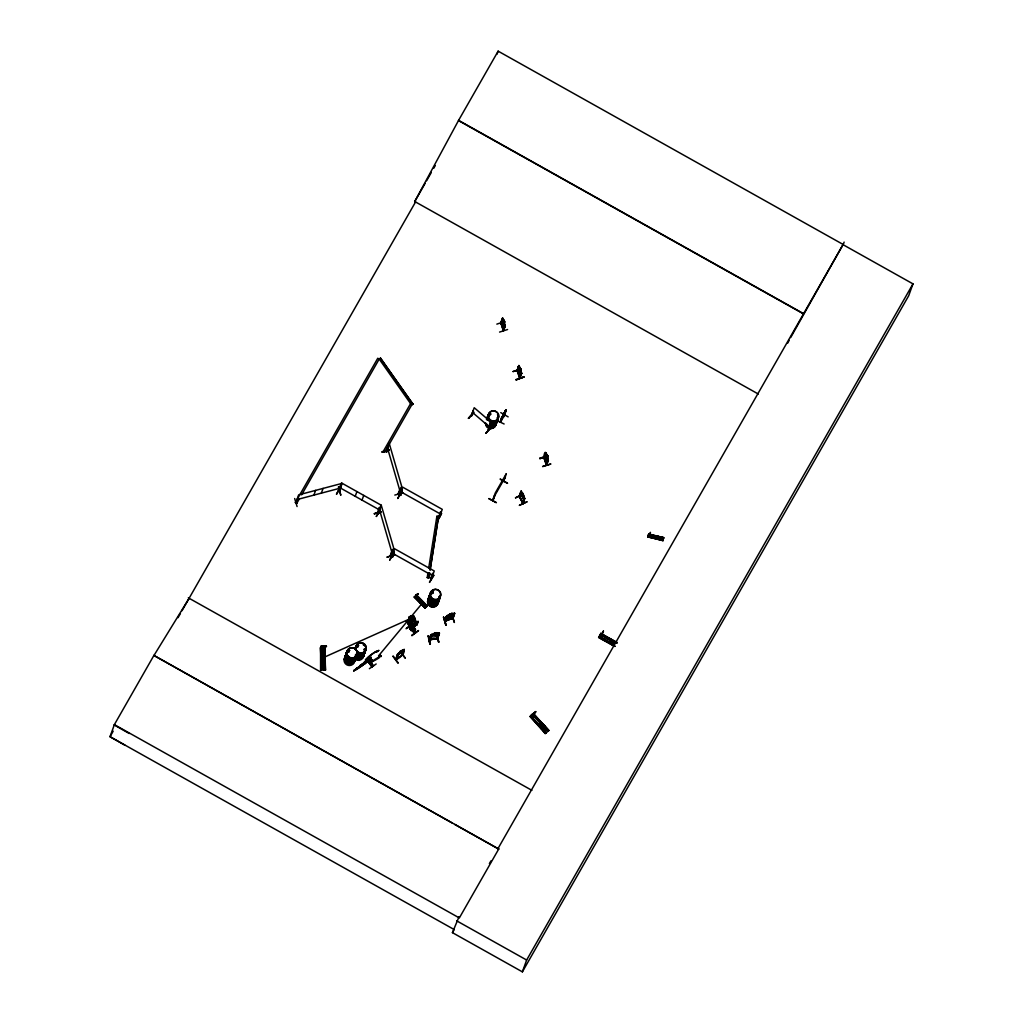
<?xml version="1.0" encoding="UTF-8"?>
<svg xmlns="http://www.w3.org/2000/svg" width="1023" height="1023" viewBox="0 0 1023 1023"><rect width="100%" height="100%" fill="white"/><g stroke="black" fill="none" stroke-linecap="round" stroke-linejoin="round"><path stroke-width="1.5" d="M521.078 491.181L521.538 491.769L521.078 491.181L519.134 496.27L523.213 503.533L519.582 496.155M522.561 502.689L524.53 498.048L523.213 503.533L522.523 503.022M338.6 490.618C339.956 492.856 339.214 488.355 340.442 486.718M377.615 512.101L378.612 512.792M392.704 556.832L391.796 556.461M399.955 494.569L400.543 495.477L399.814 494.825L402.717 487.191L442.256 509.339L439.417 517.267L438.905 516.334M400.722 495.196L402.346 490.426L401.54 490.311L402.346 490.426M431.361 578.826L430.67 578.251L431.489 578.545M438.688 516.653L439.57 516.73M603.417 631.255L600.642 637.265L601.268 635.245L600.949 635.807M504.595 414.929C509.492 400.159 501.257 423.765 504.633 414.711M649.375 535.579L648.365 535.208L663.518 538.124M396.604 658.927L395.85 659.592L396.502 658.646M401.911 654.733L402.73 654.72L395.748 659.298M650.321 532.996L649.17 536.653L650.487 533.021M413.65 617.048C414.673 614.708 407.857 618.864 407.359 621.063C407.576 627.291 411.962 626.728 415.338 622.368L414.034 616.268L413.484 616.856L416.348 624.644L410.236 629.235L417.052 623.889L416.553 625.002L418.049 621.434L411.323 626.166L412.167 625.322M414.11 616.434L417.103 624.618L410.146 628.953M656.536 537.663L657.15 536.998M321.171 646.421L321.35 648.991L324.176 648.991L326.401 646.28M414.66 624.452L409.839 627.726C410.376 630.948 409.379 626.114 410.351 627.342M407.985 620.629C412.64 636.664 410.965 623.71 407.359 621.063L410.044 628.889M415.99 624.503L413.484 616.856M321.989 660.692L322.693 659.745M322.04 660.398L322.475 661.497M348.05 650.73L348.408 651.587L349.048 650.73M355.978 654.925L356.311 655.168M357.027 646.293L357.193 646.51M355.403 655.283L356.042 655.27A5.307 5.179 19.8 0 0 364.175 648.991A5.268 5.141 19.8 0 1 356.004 655.155M357.986 645.986L357.475 646.843L356.707 646.024M364.38 650.232L365.185 650.372L364.674 649.72M431.501 592.611L432.294 592.1M439.442 597.138L439.34 596.422M489.224 413.931L490.183 414.852M489.569 413.688L489.697 414.622L490.49 414.366M490.452 414.277L489.467 414.021M496.385 422.077L495.707 422.358M497.677 418.471L497.268 417.793M612.611 641.907L611.907 642.84M500.707 322.91L501.014 323.792L502.677 318.971C502.165 315.11 506.091 329.086 505.017 324.623M502.945 318.575L502.498 317.987L500.771 322.731M501.347 323.409L501.091 322.884M502.715 318.179L501.014 322.897L503.418 330.825L505.221 325.672M517.395 370.109L517.689 370.953M520.106 377.922C518.546 379.507 520.362 371.285 521.679 373.395L520.004 378.203L517.318 370.364L518.878 365.416L517.101 370.275M546.627 464.25C545.476 463.138 540.796 448.151 546.41 465.235M546.806 464.89L548.187 459.723L546.576 464.199M429.647 573.008L428.854 577.867L427.218 577.586L428.01 572.727M428.701 568.174L436.898 516.219L438.535 516.487L430.133 569.862M428.854 577.867L429.596 573.149M430.082 570.016L438.535 516.487M370.825 663.032L370.109 663.543L371.349 660.577M411.809 627.201L412.947 627.227L411.809 630.347L410.709 630.027L411.86 630.104M412.934 628.8C415.747 626.856 411.566 632.789 414.405 626.268L413.944 625.526M452.959 618.685L451.974 618.646L454.493 613.659L453.023 618.506M648.48 535.029L663.479 538.328L648.556 534.684L649.042 535.63L648.441 535.323M650.155 533.878L650.372 532.318M399.072 493.661L401.681 486.334L389.251 443.496L386.758 451.897L388.216 446.36L386.234 450.951M378.791 513.252L380.198 507.996L378.459 513.61L378.216 512.587L381.042 505.093L341.49 482.933L338.792 491.27M378.779 513.508L378.536 512.472M400.364 489.288L400.441 488.483L398.689 494.096L398.484 493.035M392.129 550.195L390.62 555.719L392.423 550.118L392.346 550.924M390.377 554.875L391.067 555.374M648.684 535.234L648.672 534.159L663.646 537.587L662.955 540.719L648.083 536.845M663.07 540.195L648.198 536.333L648.058 537.011L663.045 540.297M535.771 711.88L532.471 714.374L531.666 716.97L535.387 712.072M532.344 714.118L531.385 714.962C532.177 715.742 532.817 712.737 531.781 717.097L535.771 711.535L531.909 714.885M410.133 617.457C411.924 614.797 407.064 618.071 409.699 617.777M648.505 535.234L648.608 535.566M415.53 597.419L416.374 594.772L427.23 605.961L426.565 606.601L415.811 595.731L426.847 606.319M296.517 502.216L295.992 502.638L296.785 502.574L298.332 497.549L295.89 502.779L298.639 494.876L342.117 483.368L339.546 491.27L338.651 491.168M648.058 537.011L648.735 534.108L663.62 537.714L648.582 534.569M656.101 538.814L656.702 536.116M657.623 539.172L658.224 536.461M659.579 536.781L658.965 539.479M660.487 539.824L661.075 537.177M661.497 540.067L662.111 537.369M647.994 537.228L648.198 536.333M662.968 540.681L663.16 539.786L648.173 536.589M663.441 538.507L663.633 537.612M503.943 481.283L503.495 481.245M650.065 534.543L649.669 535.592M649.95 534.978L649.618 535.758M438.547 632.866L431.22 634.656L430.657 636.216L431.45 636.575C438.777 639.426 441.629 626.357 437.793 638.147M600.897 635.577L600.488 637.188L603.442 630.91M500.209 421.898L502.024 416.783M500.746 421.003C499.991 425.133 502.6 414.954 502.242 417.307M505.017 411.361L501.423 418.407L505.989 409.737L503.93 415.185M471.756 415.504C475.657 402.269 470.35 420.722 471.629 415.108M488.431 429.75L491.36 422.435L474.212 407.717L471.475 415.325M600.744 635.539L600.578 634.081L616.626 643.109M454.762 824.423L498.764 849.077L153.91 655.436L114.371 724.642L110.024 736.713L124.972 745.217M451.974 822.863L153.91 655.436M294.675 498.533L297.079 506.551M295.366 502.523L296.811 503.329L295.366 502.523L377.768 358.255L379.149 359.201L380.556 358.152L412.972 404.2L380.505 358.306M298.332 497.549L296.082 502.6M313.908 495.106L315.608 490.388M321.375 493.137L323.076 488.406M181.992 610.744L415.555 201.979L414.75 201.518L458.585 120.369L498.137 51.15L843.105 244.446L790.651 337.603M379.149 359.201L380.556 358.152M339.598 487.984L336.477 494.16M340.352 486.436L338.651 491.462L338.754 490.465M497.063 54.129L498.137 51.15M338.357 486.974L340.825 495.055M355.224 496.308L356.925 491.577M362.027 500.119L363.728 495.388M382.27 452.064L389.098 450.21L382.295 452.013M383.446 451.143L384.942 451.808L412.397 403.765L410.952 402.96L383.446 451.143L384.942 451.808M387.934 446.437L386.451 451.897L386.221 451.271M320.557 647.521L321.235 670.116L320.583 670.116L320.57 647.521L321.248 670.116M321.005 647.214L321.695 647.585M324.496 647.457L325.467 670.103L324.918 647.214M320.813 661.894L325.045 661.894M374.277 513.648L381.093 511.935M320.864 663.863L325.084 663.927M379.328 507.587L380.006 507.958L379.328 507.587L377.41 512.523L378.178 512.779M320.966 669.963L325.493 670.091L324.828 670.091L324.304 649.068M376.311 516.372L380.045 510.643M378.42 513.29L378.101 512.804M378.74 513.418L381.234 505.132L393.663 547.97L391.016 555.361M394.801 495.068L402.947 492.92M398.395 493.393L400.159 488.559M398.97 493.904L400.441 488.483M401.489 491.027L397.806 498.38M400.07 494.787L400.594 495.081M392.423 550.118L390.888 554.735M393.446 552.663L389.789 560.016M392.691 556.627L391.822 556.678L394.699 548.827L434.238 570.975L431.437 578.877M394.328 552.062L393.523 551.947L394.328 552.062L392.704 556.793M394.916 554.492L386.873 557.241L394.878 554.594M357.168 667.929L353.817 670.973L354.048 670.295M356.452 668.351L355.889 669.745L356.72 669.413M359.163 667.29L370.454 659.234L371.963 660.142L371.208 660.666L370.658 659.873M359.725 665.704L371.221 657.942L370.288 658.313M361.285 665.321L356.861 669.08L359.572 666.945M364.341 661.868L371.119 657.111M364.981 663.595L365.492 662.111L356.426 668.467M372.27 666.702L367.398 659.758M368.114 659.324L373.126 666.114L368.216 659.247M370.288 658.326L371.017 657.661L370.147 659.809L370.467 658.198M370.607 659.72L371.183 657.917L359.904 665.947M370.722 663.006L371.784 660.052C372.091 664.259 367.615 663.364 370.786 659.822L371.848 659.605L371.017 660.334M371.387 659.541L370.454 662.482M370.032 663.479L371.426 659.336M369.367 668.697L376.17 663.978M379.277 656.843C358.536 668.94 384.725 655.871 379.073 656.932M496.833 324.125L504.902 321.503M500.874 323.652L502.677 318.971M503.751 319.764C505.707 327.155 503.7 317.207 503.482 320.48L502.971 319.381L502.856 322.219L504.301 325.48L504.313 322.91M499.569 332.079L507.574 329.521M504.608 322.296L503.853 324.189L503.406 320.672L504.441 322.948M503.802 330.467L505.132 325.212L503.521 329.79M503.495 330.007L505.132 325.212M440.542 511.845L441.22 512.216L440.542 511.845L438.905 516.398M437.486 520.733L441.616 513.405L437.601 520.771M414.443 596.869L425.095 607.969L414.443 596.869L425.632 607.496L414.584 596.895M393.216 656.088L398.216 662.891M415.172 596.473L416.297 595.284M417.333 596.383L415.53 597.982M397.512 654.272L403.548 649.758L398.318 653.428L396.886 655.756L403.676 651.101L402.781 652.163M406.719 628.429C427.716 613.979 395.53 636.204 409.891 625.807M397.525 654.157L395.684 659.272M397.627 654.81L398.075 654.145L395.991 659.362M398.075 654.145L396.604 658.965M427.218 577.586L428.906 577.714M409.788 626.332L414.699 633.199M402.282 650.334L399.98 651.83L399.379 653.659L401.476 652.188L402.218 650.257L402.065 650.909L402.985 650.308L402.589 651.395L398.254 654.451M420.133 602.918L422.167 600.974M396.029 659.426C399.226 658.863 406.105 652.495 403.535 650.296L401.758 655.078L402.576 654.375M411.847 626.958L410.747 630.155L411.438 629.682M402.129 655.283L404.111 649.528M403.561 649.874L404.238 649.541L402.474 654.413M411.336 630.667L412.154 627.674M411.783 630.155L412.857 627.265M421.22 604.03L423.253 602.074L378.561 655.833L379.009 656.536M430.721 578.583L432.524 573.481L433.202 573.852L431.425 578.66M433.944 575.348L429.468 582.368L433.65 575.182M422.179 605.015L424.213 603.059M414.468 626.306L413.433 629.35M411.911 635.731L418.573 630.552L411.668 635.27M414.686 625.373L413.983 628.864M423.266 606.115L425.299 604.171M490.567 428.215L485.848 433.292M405.108 658.058L400.159 651.203L405.21 657.968M424.008 606.818L426.016 604.938M488.444 430.248L490.043 425.069L488.163 429.89M425.082 607.956L426.923 606.243M513.124 371.592L521.18 368.907L513.111 371.502M500.771 412.614L508.15 416.873M517.306 371.247L519.019 365.633L521.551 373.203L520.988 374.776L520.375 374.405M519.85 367.807L519.262 366.835M502.971 415.491L503.828 413.33M520.029 368.075L520.643 369.444M520.912 369.751L520.144 371.643L519.71 368.139L520.541 370.556M521.001 373.855L519.901 377.282M521.513 373.126L519.646 378.254L517.037 370.39M504.122 423.995L496.449 420.351M428.522 635.718L429.903 644.042L428.484 635.807M523.917 377.078L515.886 379.61M437.78 638.199L429.455 640.027L431.923 634.848L430.363 639.886L429.43 639.669L437.716 638.365L439.276 633.327L436.808 638.505L438.535 633.48M431.923 634.848L430.325 639.72M430.389 643.851L428.458 635.731M436.719 633.339L436.911 632.662L433.982 633.8L436.527 633.48M434.276 633.224L433.611 635.091L436.143 634.567L436.911 632.662M434.698 633.224L436.322 632.892M445.67 618.352C447.665 618.493 444.084 618.57 446.233 616.792L454.148 614.299L446.258 616.882M446.744 615.769L444.864 620.961L445.696 621.038M488.968 498.546L496.398 502.677L488.866 498.738M444.954 621.23L447.371 615.974L445.708 621.076M445.146 621.268L452.895 618.148L444.941 620.935M447.371 615.974L445.747 620.667M436.757 634.107L438.714 642.15M450.798 616.933L452.575 615.232L448.982 615.999L451.424 615.207L452.192 613.301L449.57 614.145L447.102 617.982L448.343 617.739M448.611 618.084L450.184 617.572M450.043 614.094L451.629 613.583M451.885 613.928L453.138 613.698L452.741 614.785L448.803 616.46L448.048 618.365L450.772 616.856M492.638 500.324L495.324 492.894L506.295 473.675L503.559 481.066M450.67 617.508L451.258 615.654L447.665 616.434L449.442 614.721M492.869 500.643L494.544 495.912M492.933 500.643L494.723 495.58M452.115 618.953L453.764 613.89M453.496 615.884L454.532 613.237L446.68 615.884L447.652 615.283M452.869 618.698L454.532 613.237M503.406 481.526L505.515 476.692M452.025 615.756L454.429 622.393M507.421 483.38L500.106 479.045L507.536 483.176M515.502 497.894L523.111 494.186L515.528 497.779M519.543 496.168L521.167 491.385L519.428 496.871L522.97 503.406M519.582 496.986L521.167 491.385M523.763 495.273L523.623 498.406L521.704 495.337L521.653 492.549L522.331 493.585L522.587 492.869L523.61 495.912M522.715 493.508L523.444 494.991M524.53 498.048L522.625 502.83M522.945 503.661L524.709 498.508L521.436 491.807M539.888 458.636L547.932 456.105L539.901 458.483M526.909 501.82L519.288 505.388L526.935 501.884M543.737 457.601C545.144 446.015 547.292 457.805 546.026 453.88L545.911 456.731L547.356 459.992L547.369 457.409M543.993 457.984L545.783 452.678L544.159 457.166M546.474 455.184L546.909 458.688L547.676 456.808L546.73 454.302L547.625 456.897M546.538 454.979L546.819 454.276M546.87 454.928L547.395 456.488M546.269 464.365L548.187 459.723M546.487 465.337L548.277 460.171L547.458 457.383M550.668 463.931L542.599 466.552L550.681 464.122M530.093 716.484L545.285 733.683L548.686 730.575L533.098 713.645L548.878 730.499L533.341 713.44L530.093 716.484L545.681 733.325M497.958 848.617L843.029 244.676L912.976 283.87L908.718 295.685L522.382 971.85L452.435 932.656L459.02 916.749M530.362 716.215L546.32 732.775L530.911 715.831M531.346 715.627L531.385 714.962M532.011 717.686L534.799 715.461M538.392 725.563L541.551 722.762M539.952 727.276L543.098 724.54M543.955 731.675L547.113 728.862M548.686 730.575L533.175 713.785M614.721 646.472L598.608 637.559L598.903 636.894L613.736 645.104M599.708 635.999L600.527 634.375M602.752 634.963L600.961 633.301L600.654 633.953L616.728 642.943M601.102 637.764L600.833 638.352L603.007 634.439M609.58 643.237L611.639 639.644M650.142 534.824L649.695 536.947M611.613 644.388L613.672 640.782M613.442 645.347L615.501 641.741M663.006 540.451L648.109 536.73M522.382 971.85L526.64 960.034L912.976 283.87M843.08 245.008L844.128 242.08M656.613 537.318L656.881 538.188M410.236 629.235L411.399 626.114M411.873 625.577C407.806 634.132 414.353 623.813 411.246 625.999L410.07 628.992L416.566 624.631M415.977 622.214L416.796 622.214L416.387 623.314L412.052 626.357L416.054 622.137L413.177 625.565L415.683 622.994L413.586 624.465M415.811 622.879L416.054 622.137M416.783 624.324L417.998 621.357L416.527 624.963M417.052 624.593L418.164 621.6M323.754 661.152L323.613 659.988M347.743 650.858L349.112 650.5M356.669 645.833L357.769 645.5M355.403 655.052L356.247 654.937M490.682 414.545L490.669 413.74M431.361 592.956L432.755 592.777M439.762 596.818L439.327 596.921A5.307 5.179 19.8 0 1 432.895 603.148A5.307 5.179 19.8 0 1 430.376 594.478M610.731 641.715L611.409 641.012M323.204 648.262L323.14 648.058M295.903 502.472L296.696 502.101M417.563 593.928L418.19 593.66L415.44 597.342M539.863 724.693L541.269 724.22M504.045 413.74L505.272 411.003L504.671 412M396.681 658.927L398.65 653.365L399.84 652.38M503.431 414.213L500.976 421.259M787.633 343.191L789.142 340.403M407.921 619.912L407.307 620.999L408.151 620.82M613.787 645.027L599.018 636.843L614.043 644.567L600.667 637.048M600.399 634.362L616.511 643.301M336.58 494.224L340.685 486.897M379.725 510.451L376.374 516.513M397.794 498.482L401.847 491.13M389.712 560.067L393.203 553.993M391.822 556.678L392.627 556.793L392.052 556.243M504.761 412.039L505.963 410.095M501.756 418.215L504.812 412.601L501.36 418.381M506.219 410.236L505.605 410.747M500.285 421.898L504.301 414.737M500.541 422.039L504.518 414.954M432.524 573.481L433.061 574.108M426.975 606.204L416.118 595.424L415.517 596.319M418.19 593.711L417.704 594.363M425.031 183.526L414.686 201.621L415.504 202.068M426.604 180.751L431.348 172.452M433.726 168.296L435.312 165.521M113.182 731.176L110.024 736.713L453.611 929.229M178.04 617.662L180.419 613.506M296.811 503.329L299.24 499.019M301.606 494.863L379.201 359.06L411.63 405.108L413.023 404.047M493.61 497.626L504.595 478.406M614.951 646.088L598.8 637.214L600.961 633.301M489.39 863.604L490.95 860.88M498.892 848.732L459.34 917.938L114.371 724.642M452.435 932.656L454.02 929.881M410.722 628.454L409.878 628.634M153.782 655.781L189.114 598.289M324.534 668.594L324.176 648.825L325.583 646.715M500.797 322.82L503.393 330.749M411.757 630.27L411.156 630.577L412.397 627.713M599.337 636.293L599.005 636.856L613.928 644.759M598.8 637.201L614.823 646.28M415.747 595.782C415.491 595.757 416.08 597.24 416.195 595.36M398.906 493.099L398.753 493.93M502.306 416.681L502.805 415.952M415.862 596.307L415.913 595.527M323.779 661.101L322.948 661.612M357.986 646.267L357.206 646.472M431.284 592.202L432 591.831M503.163 414.622L504.94 412.32M416.438 624.043L417.333 622.994M416.502 624.107L417.41 622.943M472.997 413.164L468.406 418.369L474.097 412.282M468.432 418.369L473.214 413.228M485.81 433.292L490.439 427.998M416.847 594.376L417.653 593.634M414.213 597.253L414.89 596.614M424.941 608.148L425.619 607.509M322.974 648.25L323.025 648.211M398.395 493.239L399.034 493.674M425.108 607.969L414.366 597.074L416.374 594.772M409.034 622.419L409.712 623.646L408.97 624.222L406.361 621.549L407.87 620.347L409.085 621.92A7.915 1.905 52.6 0 1 415.21 629.017L414.942 630.424L413.983 629.375A6.777 1.637 52.6 0 0 408.292 622.994L409.034 622.419A6.777 1.637 52.6 0 1 414.737 628.813L415.683 629.848M446.885 617.687L446.092 617.355L454.007 614.874M657.035 538.239L657.789 537.753L657.137 537.024M359.674 666.689L362.513 664.464L356.861 668.761L363.088 664.068L356.106 669.272M397.909 663.109L392.922 656.306M406.361 621.549L407.87 620.347M409.392 626.677L414.353 633.493M414.405 630.091L415.146 629.529M489.378 413.573L490.529 413.573M349.086 651.574L347.884 651.421M416.655 623.877L415.658 624.746L416.693 623.992M427.243 605.948L416.297 595.105M437.665 635.193L438.688 634.465M409.417 618.953L408.829 617.38L411.131 615.859L411.604 617.47L412.896 617.189L413.88 620.015L413.19 622.01L411.093 623.48L409.558 623.058L408.561 620.245L409.507 618.953L408.983 617.432M411.272 619.887L408.778 619.951L410.811 620.692L409.954 623.531L411.374 620.692L413.829 620.795L411.732 620.028L412.576 617.355L411.195 619.797M404.328 650.104L403.535 650.296M410.683 627.674L416.54 624.094M359.393 667.354L370.62 659.477L359.342 667.52M370.876 660.155L371.848 659.605M371.221 660.628L371.976 660.091M371.63 661.932L373.561 660.666M414.827 624.631L410.07 627.125M354.035 670.397L356.285 668.837M353.766 670.909L356.03 669.349M356.682 669.451L365.058 663.556M524.876 498.725L524.275 498.175M524.16 500.068L520.515 492.741L520.643 494.16M524.108 500.183L520.681 494.083M403.497 649.797L404.187 649.464M320.762 658.786L409.954 618.813M436.911 638.147L437.537 637.815M321.388 645.833L321.58 646.549M321.056 646.152L326.286 645.999M357.04 645.347L358.165 645.641M443.509 617.15L445.9 625.168M446.194 625.066L443.547 617.048L445.849 625.194M447.972 616.358L449.289 616.549L447.409 617.751L451.834 616.281L450.376 616.191M422.141 602.048L421.067 602.457L422.013 602.982M421.847 603.071L422.154 602.023M338.741 490.311L339.291 491.155M437.575 638.442L429.481 639.72M539.863 725.128L541.205 725.767M540.962 725.895L541.474 724.335M434.072 633.812L432.243 635.36L437.499 634.286L437.882 633.199L436.604 633.288M452.23 613.378L449.57 614.145M446.744 616.485L447.46 616.242M453.867 614.171L454.583 613.928M444.992 620.82L452.678 618.327M454.314 622.444L452.396 615.718M505.375 325.928L504.851 325.301M518.981 366.439L517.587 371.042M518.226 367.001L520.477 374.456M518.38 368.357L518.316 366.976M521.219 372.116L521.551 373.203M521.679 373.395L521.155 372.768M523.929 376.924L515.988 379.955L523.878 376.976M545.745 453.483L544.351 458.202L544.095 457.332M544.99 454.046L547.241 461.501L545.182 455.44M539.76 458.214L547.791 455.683M539.875 458.547L547.906 456.015M548.072 459.135L545.783 452.678M548.43 460.44L547.906 459.813M429.916 644.042L428.074 635.884M382.282 452.153L388.932 449.864M382.167 451.731L388.945 449.89M297.68 498.022L298.422 497.83M338.715 491.066L339.419 490.771M340.697 495.094L338.741 486.948M380.927 511.526L374.265 513.789L381.08 511.845M296.926 499.608L340.416 488.099M434.212 633.314L436.923 632.751M431.246 635.283L431.987 635.13M438.598 633.761L439.34 633.608M438.624 642.252L437.499 635.36M321.516 670.116L321.67 647.597M321.887 645.884L325.327 645.782M432.038 593.046L431.885 593.084M439.442 597.087L439.161 596.857M322.68 659.797L323.588 660.04M323.217 661.536L322.488 661.446M611.92 642.789L610.757 642.137M438.688 642.15L437.153 635.36M453.764 613.416L454.57 613.314M325.084 647.572L325.212 670.052M324.099 670.103L323.971 647.495M324.879 670.103L324.585 647.214M429.634 640.027L431.284 634.554L432.23 634.17M321.35 648.825L324.176 648.825M438.496 632.892L439.353 632.981M438.522 632.981L439.263 633.007M413.113 616.306L414.021 616.409L415.504 620.386M400.53 495.298L399.891 495.119M431.987 591.806L432.793 592.394M436.847 516.359L438.483 516.641M517.293 370.275L519.991 378.088M325.877 645.705L326.554 646.293M386.553 450.836L386.796 451.706M602.266 634.273L617.022 642.406M416.962 624.273L416.553 623.058M430.721 636.114L431.374 636.613M458.585 120.369L803.567 313.665M458.509 120.586L803.49 313.882M414.75 201.518L758.324 394.034M401.016 491.91L440.555 514.07M616.907 642.597L600.808 633.569L616.767 642.866M339.789 487.664L379.328 509.812M615.028 642.815L601.639 635.321L614.989 642.892M392.985 553.545L432.537 575.706M188.309 597.828L531.883 790.344M456.693 920.841L526.64 960.034M114.244 724.987L129.192 733.491M378.651 655.858L379.392 656.715M472.498 412.448L489.659 427.166M414.763 596.703L425.581 607.547M408.842 622.764L407.103 620.987L408.33 622.483A7.915 1.905 52.6 0 1 414.468 629.593L414.942 630.424M533.763 715.141L548.392 730.934M533.648 715.397L548.072 731.189L533.635 715.384M533.367 715.678L546.819 730.269M368.472 659.068L373.51 665.845M367.385 659.771L372.359 666.651M415.849 632.483L410.914 625.641L415.824 632.483M408.292 622.994L408.97 624.222M519.965 367.257L520.95 369.827L520.592 372.947L518.878 367.922M544.21 457.307L546.755 465.133M387.551 448.215L399.98 491.066M379.533 509.85L391.962 552.701M522.114 493.112L523.623 499.991M323.639 649.068L324.074 668.594M321.721 649.094L322.053 668.607L321.618 649.094M321.069 649.094L321.286 656.6M320.672 647.214L321.145 670.116M439.66 595.706A5.307 5.179 19.8 0 1 433.969 602.202A5.307 5.179 19.8 0 1 429.941 594.465M430.76 593.391A5.307 5.179 19.8 0 1 433.113 592.036M432.716 593.135A5.307 5.179 19.8 0 0 431.45 593.647A5.268 5.141 19.8 0 1 432.755 593.097M439.455 598.071A5.268 5.141 19.8 0 1 432.269 602.841A5.268 5.141 19.8 0 1 430.427 594.427M439.749 595.616A5.384 5.243 19.8 0 1 436.067 602.061A5.384 5.243 19.8 0 1 429.443 598.34A5.384 5.243 19.8 0 1 433.125 591.895A5.307 5.179 19.8 0 0 429.558 598.174A5.307 5.179 19.8 0 0 436.105 601.844A5.307 5.179 19.8 0 0 439.737 595.488M433.586 590.731A5.307 5.179 19.8 0 0 429.839 596.652A5.307 5.179 19.8 0 0 435.581 600.91A5.307 5.179 19.8 0 0 440.325 595.744A5.384 5.243 19.8 0 1 432.46 600.232A5.384 5.243 19.8 0 1 432.307 591.115M438.317 599.427A5.307 5.179 19.8 0 1 435.12 605.642A5.307 5.179 19.8 0 1 428.471 602.969A5.307 5.179 19.8 0 1 430.504 596.281A5.384 5.243 19.8 0 0 428.432 602.918A5.384 5.243 19.8 0 0 435.171 605.642A5.384 5.243 19.8 0 0 438.419 599.325A5.307 5.179 19.8 0 1 435.197 605.424A5.307 5.179 19.8 0 1 428.547 602.752A5.307 5.179 19.8 0 1 430.593 596.064M439.238 599.593A5.268 5.141 19.8 0 1 431.578 602.726A5.268 5.141 19.8 0 1 430.351 594.619M431.425 593.8A5.268 5.141 19.8 0 1 432.691 593.289M438.432 599.261A5.384 5.243 19.8 0 1 435.197 605.565A5.384 5.243 19.8 0 1 428.458 602.854A5.384 5.243 19.8 0 1 430.517 596.077M429.98 595.578A5.307 5.179 19.8 0 0 431.834 604.043A5.307 5.179 19.8 0 0 439.072 599.248A5.384 5.243 19.8 0 1 431.783 604.184A5.307 5.179 19.8 0 1 429.903 595.795A5.384 5.243 19.8 0 0 431.757 604.248A5.307 5.179 19.8 0 0 438.995 599.465M439.084 599.388A5.384 5.243 19.8 0 1 431.757 604.248A5.384 5.243 19.8 0 1 429.89 595.603M497.6 417.256A5.294 5.166 19.8 0 1 489.966 423.074A5.384 5.243 19.8 0 0 497.715 417.154M487.447 419.941A5.294 5.166 19.8 0 1 489.812 414.11M497.408 419.686A5.294 5.166 19.8 0 1 489.569 424.174M487.012 418.356A5.294 5.166 19.8 0 1 488.342 416.029M487.396 419.878A5.384 5.243 19.8 0 1 489.8 413.97M497.677 417.039A5.294 5.166 19.8 0 1 490.043 422.857M487.536 419.724A5.294 5.166 19.8 0 1 489.889 413.893M498.354 417.064A5.294 5.166 19.8 0 1 491.142 421.86A5.294 5.166 19.8 0 1 489.275 413.407M498.15 415.734A5.294 5.166 19.8 0 0 497.6 414.481A5.384 5.243 19.8 0 1 498.201 415.786M498.278 417.282A5.294 5.166 19.8 0 1 490.439 421.77M489.326 420.952A5.294 5.166 19.8 0 1 489.199 413.637M497.523 414.699A5.294 5.166 19.8 0 1 498.073 415.952M498.406 417.141A5.384 5.243 19.8 0 1 491.078 422.013A5.384 5.243 19.8 0 1 489.199 413.433M496.807 419.443A5.294 5.166 19.8 0 1 489.173 425.274M486.616 419.456A5.294 5.166 19.8 0 1 487.127 418.202M487.945 417.128A5.294 5.166 19.8 0 1 489.02 416.31M486.488 419.571A5.384 5.243 19.8 0 1 488.93 416.374M487.038 418.42A5.294 5.166 19.8 0 1 487.869 417.346M496.551 422.09A5.294 5.166 19.8 0 1 486.194 423.432M485.541 423.33A5.294 5.166 19.8 0 0 491.603 428.471A5.294 5.166 19.8 0 0 495.874 422.064A5.294 5.166 19.8 0 1 491.603 428.471A5.294 5.166 19.8 0 1 485.516 423.407M496.462 422.307A5.294 5.166 19.8 0 1 486.117 423.65A5.384 5.243 19.8 0 0 496.603 422.167M349.649 650.5A5.307 5.179 19.8 0 0 347.424 659.183A5.307 5.179 19.8 0 0 356.234 656.856A5.384 5.243 19.8 0 1 347.424 659.093A5.384 5.243 19.8 0 1 349.674 650.296A5.307 5.179 19.8 0 0 347.5 658.965A5.307 5.179 19.8 0 0 356.311 656.638M355.991 656.613A5.307 5.179 19.8 0 1 349.418 661.638A5.307 5.179 19.8 0 1 346.081 654.029A5.268 5.141 19.8 0 0 349.393 661.702A5.268 5.141 19.8 0 0 355.914 656.728M347.986 652.124A5.307 5.179 19.8 0 1 349.252 651.613A5.268 5.141 19.8 0 0 347.961 652.265M356.196 656.804A5.307 5.179 19.8 0 1 347.897 657.879A5.307 5.179 19.8 0 1 348.843 649.72M356.656 652.866A5.307 5.179 19.8 0 1 356.707 655.551M348.843 649.579A5.384 5.243 19.8 0 0 346.771 656.357A5.384 5.243 19.8 0 0 353.51 659.081A5.384 5.243 19.8 0 0 356.758 652.764A5.384 5.243 19.8 0 0 365.684 647.751A5.307 5.179 19.8 0 1 356.899 652.636M348.856 649.515A5.384 5.243 19.8 0 0 346.797 656.293A5.384 5.243 19.8 0 0 353.536 659.004A5.384 5.243 19.8 0 0 356.771 652.7A5.307 5.179 19.8 0 1 350.365 659.004A5.307 5.179 19.8 0 1 347.846 650.321M346.644 655.833A5.307 5.179 19.8 0 0 344.61 662.52A5.307 5.179 19.8 0 0 351.26 665.193A5.307 5.179 19.8 0 0 354.457 658.978L354.712 658.991A5.307 5.179 19.8 0 0 363.587 655.295M354.853 657.891A5.307 5.179 19.8 0 1 348.472 664.247A5.307 5.179 19.8 0 1 345.953 655.564M355.39 656.357A5.307 5.179 19.8 0 1 349.022 662.725A5.307 5.179 19.8 0 1 346.503 654.042M345.953 655.372A5.384 5.243 19.8 0 0 348.511 664.17A5.384 5.243 19.8 0 0 354.968 657.725A5.384 5.243 19.8 0 0 363.894 652.7M354.93 657.661A5.307 5.179 19.8 0 1 348.562 664.029A5.307 5.179 19.8 0 1 346.043 655.347M355.518 657.93A5.307 5.179 19.8 0 1 348.293 662.725A5.307 5.179 19.8 0 1 346.426 654.26M355.454 656.549A5.384 5.243 19.8 0 0 364.546 652.827A5.384 5.243 19.8 0 1 355.48 656.485A5.384 5.243 19.8 0 1 348.958 662.93A5.384 5.243 19.8 0 1 346.401 654.132M355.16 649.119A5.384 5.243 19.8 0 1 357.769 644.554M365.121 646.472A5.384 5.243 19.8 0 0 363.127 644.554A5.307 5.179 19.8 0 1 364.252 645.296M355.288 648.966A5.307 5.179 19.8 0 1 357.858 644.477M365.109 649.145A5.307 5.179 19.8 0 1 356.349 654.157M358.574 645.475A5.307 5.179 19.8 0 0 354.891 649.157A5.384 5.243 19.8 0 1 358.587 645.334M365.211 649.055A5.384 5.243 19.8 0 1 356.324 654.132M363.856 652.648A5.307 5.179 19.8 0 1 355.096 657.661M364.444 652.904A5.307 5.179 19.8 0 1 355.48 656.574M364.533 652.687A5.307 5.179 19.8 0 1 355.556 656.357M354.994 657.853A5.384 5.243 19.8 0 0 363.868 652.764A5.307 5.179 19.8 0 1 356.119 658.71M320.711 649.49L324.956 649.49L320.711 649.49M320.8 659.554L325.033 659.541L320.8 659.554M320.902 666.152L325.148 666.152L320.902 666.152M320.928 667.674L325.173 667.674L320.928 667.674M410.607 625.782L415.466 632.738L410.619 625.82M522.254 493.777L523.009 497.165L522.254 493.777M541.372 728.747L544.505 725.998L541.372 728.747M542.932 730.46L546.077 727.724L542.932 730.46M505.426 411.297L504.787 412.64L505.426 411.297M340.454 485.81L340.991 486.424L340.454 485.81M378.766 650.423L375.991 652.367L376.95 651.689A5.959 0.754 -36.4 0 0 372.602 653.812A5.959 0.754 -36.4 0 0 367.347 658.428L368.293 657.751L365.352 659.822L366.298 659.157A7.148 0.895 -36.4 0 1 372.589 653.633A7.148 0.895 -36.4 0 1 377.807 651.088L378.766 650.423M367.014 660.091L371.988 666.919L367.014 660.091M408.561 621.562L407.806 622.137L408.573 621.575M410.786 616.473L409.622 617.93L410.786 616.473M411.77 617.982L409.686 619.452L410.671 622.265L412.768 620.795L411.77 617.982M380.083 654.758L381.259 656.523L380.172 654.797M453.547 615.782L446.437 618.288L453.547 615.782M502.024 319.508L504.083 327.028L502.024 319.508M430.977 597.036A5.307 5.179 19.8 0 0 440.133 597.036A5.307 5.179 19.8 0 0 435.414 589.248A5.307 5.179 19.8 0 0 430.977 597.036M430.964 597.125A5.268 5.141 19.8 0 0 440.069 597.125A5.268 5.141 19.8 0 0 435.389 589.389A5.268 5.141 19.8 0 0 430.964 597.125M430.926 606.549A5.268 5.141 19.8 0 0 438.125 601.78A5.307 5.179 19.8 0 1 430.9 606.652A5.307 5.179 19.8 0 1 429.033 598.186A5.268 5.141 19.8 0 0 430.926 606.549M488.943 418.573A5.294 5.166 19.8 0 0 498.086 418.56A5.294 5.166 19.8 0 0 493.38 410.798A5.294 5.166 19.8 0 0 488.943 418.573A5.294 5.166 19.8 0 0 498.048 418.676A5.294 5.166 19.8 0 0 493.342 410.914A5.294 5.166 19.8 0 0 488.904 418.676M489.084 425.491A5.384 5.243 19.8 0 0 496.846 419.571A5.294 5.166 19.8 0 1 489.096 425.491M347.5 655.487A5.307 5.179 19.8 0 0 356.669 655.487A5.307 5.179 19.8 0 0 351.95 647.712A5.307 5.179 19.8 0 0 347.5 655.487A5.307 5.179 19.8 0 0 356.669 655.487A5.307 5.179 19.8 0 0 351.95 647.712A5.307 5.179 19.8 0 0 347.5 655.5M356.426 650.475A5.307 5.179 19.8 0 0 365.595 650.475A5.307 5.179 19.8 0 0 360.876 642.687A5.307 5.179 19.8 0 0 356.426 650.475M356.426 650.564A5.268 5.141 19.8 0 0 365.531 650.564A5.268 5.141 19.8 0 0 360.838 642.828A5.268 5.141 19.8 0 0 356.426 650.564M358.178 646.574A5.307 5.179 19.8 0 0 355.007 648.991A5.268 5.141 19.8 0 1 358.216 646.536"/></g></svg>
